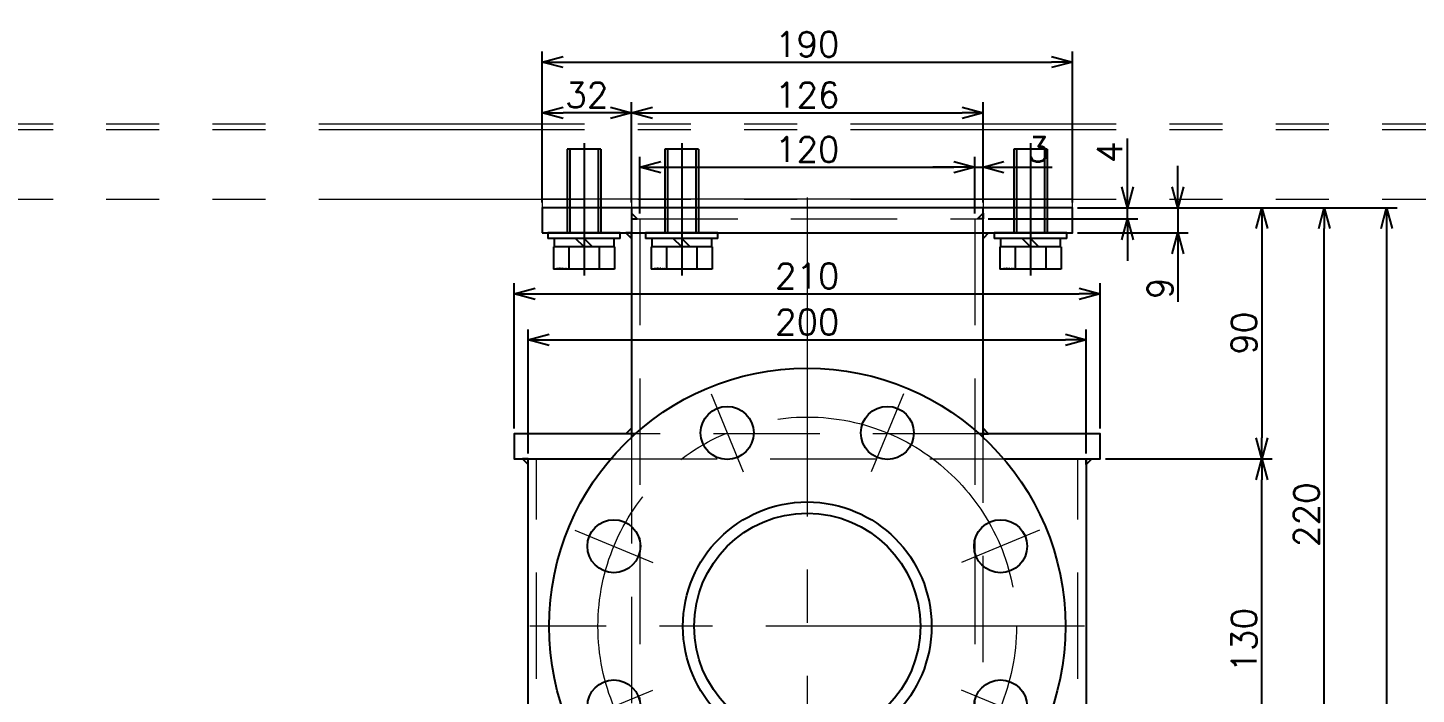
# Model space of a CAD drawing. Header units: millimetres. Extents: x -16130 to 36813, y -8099 to 27484.
# Drawn here: x 20295.2 to 20792.7, y 15809.6 to 16048.4 of the extents above; entities that cross this region are included whole.
import ezdxf

# ---------------------------------------------------------------- set-up
doc = ezdxf.new("R2010")
doc.units = ezdxf.units.MM
doc.header["$LTSCALE"] = 6
doc.header["$PDMODE"] = 99
doc.header["$PDSIZE"] = 1
for name, pattern in [('CENTER2', [28.575, 19.05, -3.175, 3.175, -3.175]), ('HIDDEN', [9.525, 6.35, -3.175]), ('PHANTOM2', [31.75, 15.875, -3.175, 3.175, -3.175, 3.175, -3.175])]:
    doc.linetypes.add(name, pattern=pattern)
for name, color, linetype, lineweight in [('04_HIDDEN', 2, 'HIDDEN', 13), ('05_CENTER', 4, 'CENTER2', 13), ('06_PHANTOM', 2, 'PHANTOM2', 13), ('08_DIM', 3, 'Continuous', 13)]:
    doc.layers.add(name, color=color, linetype=linetype, lineweight=lineweight)
doc.layers.add('10_DRAFT', color=8, linetype='Continuous', lineweight=0, plot=False)
doc.styles.add('KSS_TXT', font='txt.shx', dxfattribs={"bigfont": 'extfont2.shx'})
doc.styles.add('KSS_TXT_L', font='txt.shx', dxfattribs={"height": 3, "bigfont": 'extfont2.shx'})
doc.dimstyles.new('KSS_DIM', dxfattribs={"dimtxt": 3, "dimasz": 2.5, "dimexe": 1.25, "dimexo": 0.625, "dimtad": 1, "dimdsep": 46, "dimtxsty": 'KSS_TXT', "dimblk": 'OPEN30', "dimcen": 0, "dimazin": 2, "dimtfac": 0.75, "dimtmove": 0, "dimatfit": 3, "dimldrblk": 'OPEN30', "dimfxl": 1, "dimtolj": 1, "dimarcsym": 0})

# ---------------------------------------------------------------- blocks, each defined once
blk = doc.blocks.new('_Open30')
at = {"color": 0, "linetype": 'ByBlock', "lineweight": -2}
for p, q in [((-1, 0.268), (0, 0)), ((0, 0), (-1, -0.268)), ((0, 0), (-1, 0))]:
    blk.add_line(p, q, dxfattribs=at)
blk = doc.blocks.new('*D3521')
at = {"layer": '08_DIM', "color": 0, "lineweight": -2, "transparency": 16777216}
for p, q in [((20681.37, 15893.91), (20741.12, 15893.91)), ((20737.37, 15771.41), (20737.37, 15886.41)), ((20711.37, 15763.91), (20741.12, 15763.91))]:
    blk.add_line(p, q, dxfattribs=at)
at = {"layer": 'Defpoints', "color": 0, "transparency": 16777216}
for p in [(20679.49, 15893.91), (20737.37, 15893.91), (20709.49, 15763.91)]:
    blk.add_point(p, dxfattribs=at)
at = {"layer": '08_DIM', "color": 0, "lineweight": -2, "transparency": 16777216, "xscale": 7.5, "yscale": 7.5, "zscale": 7.5}
for p, rotation in [((20737.37, 15893.91), 90), ((20737.37, 15763.91), 270)]:
    blk.add_blockref('_Open30', p, dxfattribs=dict(at, rotation=rotation))
at = {"layer": '08_DIM', "color": 0, "transparency": 16777216, "insert": (20731, 15828.91), "char_height": 9, "attachment_point": 5, "rotation": 90, "style": 'KSS_TXT'}
blk.add_mtext('\\A1;130', dxfattribs=at)
blk = doc.blocks.new('*D3538')
at = {"layer": '08_DIM', "color": 0, "lineweight": -2, "transparency": 16777216}
for p, q in [((20634.49, 15981.78), (20634.49, 16002.17)), ((20637.49, 15985.78), (20637.49, 16002.17)), ((20626.99, 15998.42), (20619.49, 15998.42)), ((20634.49, 15998.42), (20637.49, 15998.42)), ((20644.99, 15998.42), (20662.24, 15998.42))]:
    blk.add_line(p, q, dxfattribs=at)
at = {"layer": 'Defpoints', "color": 0, "transparency": 16777216}
for p in [(20637.49, 15998.42), (20637.49, 15983.91), (20634.49, 15979.91)]:
    blk.add_point(p, dxfattribs=at)
at = {"layer": '08_DIM', "color": 0, "lineweight": -2, "transparency": 16777216, "xscale": 7.5, "yscale": 7.5, "zscale": 7.5}
blk.add_blockref('_Open30', (20634.49, 15998.42), dxfattribs=at)
at = {"layer": '08_DIM', "color": 0, "lineweight": -2, "transparency": 16777216, "xscale": 7.5, "yscale": 7.5, "zscale": 7.5, "rotation": 180}
blk.add_blockref('_Open30', (20637.49, 15998.42), dxfattribs=at)
at = {"layer": '08_DIM', "color": 0, "transparency": 16777216, "insert": (20657.37, 16004.8), "char_height": 9, "attachment_point": 5, "style": 'KSS_TXT'}
blk.add_mtext('\\A1;3', dxfattribs=at)
blk = doc.blocks.new('*D3548')
at = {"layer": '08_DIM', "color": 0, "lineweight": -2, "transparency": 16777216}
for p, q in [((20469.49, 15904.78), (20469.49, 15956.83)), ((20679.49, 15904.78), (20679.49, 15956.83)), ((20476.99, 15953.08), (20671.99, 15953.08))]:
    blk.add_line(p, q, dxfattribs=at)
at = {"layer": 'Defpoints', "color": 0, "transparency": 16777216}
for p in [(20679.49, 15953.08), (20469.49, 15902.91), (20679.49, 15902.91)]:
    blk.add_point(p, dxfattribs=at)
at = {"layer": '08_DIM', "color": 0, "lineweight": -2, "transparency": 16777216, "xscale": 7.5, "yscale": 7.5, "zscale": 7.5, "rotation": 180}
blk.add_blockref('_Open30', (20469.49, 15953.08), dxfattribs=at)
at = {"layer": '08_DIM', "color": 0, "lineweight": -2, "transparency": 16777216, "xscale": 7.5, "yscale": 7.5, "zscale": 7.5}
blk.add_blockref('_Open30', (20679.49, 15953.08), dxfattribs=at)
at = {"layer": '08_DIM', "color": 0, "transparency": 16777216, "insert": (20574.49, 15959.46), "char_height": 9, "attachment_point": 5, "style": 'KSS_TXT'}
blk.add_mtext('\\A1;210', dxfattribs=at)
blk = doc.blocks.new('*D3549')
at = {"layer": '08_DIM', "color": 0, "lineweight": -2, "transparency": 16777216}
for p, q in [((20691.37, 15983.91), (20741.12, 15983.91)), ((20737.37, 15976.41), (20737.37, 15901.41)), ((20681.37, 15893.91), (20741.12, 15893.91))]:
    blk.add_line(p, q, dxfattribs=at)
at = {"layer": 'Defpoints', "color": 0, "transparency": 16777216}
for p in [(20689.49, 15983.91), (20679.49, 15893.91), (20737.37, 15893.91)]:
    blk.add_point(p, dxfattribs=at)
at = {"layer": '08_DIM', "color": 0, "lineweight": -2, "transparency": 16777216, "xscale": 7.5, "yscale": 7.5, "zscale": 7.5}
for p, rotation in [((20737.37, 15983.91), 90), ((20737.37, 15893.91), 270)]:
    blk.add_blockref('_Open30', p, dxfattribs=dict(at, rotation=rotation))
at = {"layer": '08_DIM', "color": 0, "transparency": 16777216, "insert": (20731, 15938.91), "char_height": 9, "attachment_point": 5, "rotation": 90, "style": 'KSS_TXT'}
blk.add_mtext('\\A1;90', dxfattribs=at)
blk = doc.blocks.new('*D3550')
at = {"layer": '08_DIM', "color": 0, "lineweight": -2, "transparency": 16777216}
for p, q in [((20689.25, 15991.41), (20689.25, 16008.66)), ((20671.37, 15983.91), (20693, 15983.91)), ((20689.25, 15979.91), (20689.25, 15983.91)), ((20639.37, 15979.91), (20693, 15979.91)), ((20689.25, 15972.41), (20689.25, 15964.91))]:
    blk.add_line(p, q, dxfattribs=at)
at = {"layer": 'Defpoints', "color": 0, "transparency": 16777216}
for p in [(20669.49, 15983.91), (20689.25, 15983.91), (20637.49, 15979.91)]:
    blk.add_point(p, dxfattribs=at)
at = {"layer": '08_DIM', "color": 0, "lineweight": -2, "transparency": 16777216, "xscale": 7.5, "yscale": 7.5, "zscale": 7.5}
for p, rotation in [((20689.25, 15983.91), 270), ((20689.25, 15979.91), 90)]:
    blk.add_blockref('_Open30', p, dxfattribs=dict(at, rotation=rotation))
at = {"layer": '08_DIM', "color": 0, "transparency": 16777216, "insert": (20682.87, 16003.78), "char_height": 9, "attachment_point": 5, "rotation": 90, "style": 'KSS_TXT'}
blk.add_mtext('\\A1;4', dxfattribs=at)
blk = doc.blocks.new('*D3551')
at = {"layer": '08_DIM', "color": 0, "lineweight": -2, "transparency": 16777216}
for p, q in [((20707.28, 15991.41), (20707.28, 15998.91)), ((20671.37, 15983.91), (20711.03, 15983.91)), ((20707.28, 15983.91), (20707.28, 15974.91)), ((20671.37, 15974.91), (20711.03, 15974.91)), ((20707.28, 15967.41), (20707.28, 15950.16))]:
    blk.add_line(p, q, dxfattribs=at)
at = {"layer": 'Defpoints', "color": 0, "transparency": 16777216}
for p in [(20669.49, 15983.91), (20669.49, 15974.91), (20707.28, 15974.91)]:
    blk.add_point(p, dxfattribs=at)
at = {"layer": '08_DIM', "color": 0, "lineweight": -2, "transparency": 16777216, "xscale": 7.5, "yscale": 7.5, "zscale": 7.5}
for p, rotation in [((20707.28, 15983.91), 270), ((20707.28, 15974.91), 90)]:
    blk.add_blockref('_Open30', p, dxfattribs=dict(at, rotation=rotation))
at = {"layer": '08_DIM', "color": 0, "transparency": 16777216, "insert": (20700.91, 15955.03), "char_height": 9, "attachment_point": 5, "rotation": 90, "style": 'KSS_TXT'}
blk.add_mtext('\\A1;9', dxfattribs=at)
blk = doc.blocks.new('*D3555')
at = {"layer": '08_DIM', "color": 0, "lineweight": -2, "transparency": 16777216}
for p, q in [((20479.49, 15985.78), (20479.49, 16021.67)), ((20511.49, 15985.78), (20511.49, 16021.67)), ((20503.99, 16017.92), (20486.99, 16017.92))]:
    blk.add_line(p, q, dxfattribs=at)
at = {"layer": 'Defpoints', "color": 0, "transparency": 16777216}
for p in [(20479.49, 16017.92), (20479.49, 15983.91), (20511.49, 15983.91)]:
    blk.add_point(p, dxfattribs=at)
at = {"layer": '08_DIM', "color": 0, "lineweight": -2, "transparency": 16777216, "xscale": 7.5, "yscale": 7.5, "zscale": 7.5, "rotation": 180}
blk.add_blockref('_Open30', (20479.49, 16017.92), dxfattribs=at)
at = {"layer": '08_DIM', "color": 0, "lineweight": -2, "transparency": 16777216, "xscale": 7.5, "yscale": 7.5, "zscale": 7.5}
blk.add_blockref('_Open30', (20511.49, 16017.92), dxfattribs=at)
at = {"layer": '08_DIM', "color": 0, "transparency": 16777216, "insert": (20495.49, 16024.29), "char_height": 9, "attachment_point": 5, "style": 'KSS_TXT'}
blk.add_mtext('\\A1;32', dxfattribs=at)
blk = doc.blocks.new('*D3556')
at = {"layer": '08_DIM', "color": 0, "lineweight": -2, "transparency": 16777216}
for p, q in [((20511.49, 15985.78), (20511.49, 16021.67)), ((20637.49, 15985.78), (20637.49, 16021.67)), ((20518.99, 16017.92), (20629.99, 16017.92))]:
    blk.add_line(p, q, dxfattribs=at)
at = {"layer": 'Defpoints', "color": 0, "transparency": 16777216}
for p in [(20637.49, 16017.92), (20511.49, 15983.91), (20637.49, 15983.91)]:
    blk.add_point(p, dxfattribs=at)
at = {"layer": '08_DIM', "color": 0, "lineweight": -2, "transparency": 16777216, "xscale": 7.5, "yscale": 7.5, "zscale": 7.5, "rotation": 180}
blk.add_blockref('_Open30', (20511.49, 16017.92), dxfattribs=at)
at = {"layer": '08_DIM', "color": 0, "lineweight": -2, "transparency": 16777216, "xscale": 7.5, "yscale": 7.5, "zscale": 7.5}
blk.add_blockref('_Open30', (20637.49, 16017.92), dxfattribs=at)
at = {"layer": '08_DIM', "color": 0, "transparency": 16777216, "insert": (20574.49, 16024.29), "char_height": 9, "attachment_point": 5, "style": 'KSS_TXT'}
blk.add_mtext('\\A1;126', dxfattribs=at)
blk = doc.blocks.new('A$C5CAA2BF1_1_1_1')
at = {"color": 0}
for p, q in [((-100, 330), (-100, 450)), ((100, 450), (100, 330)), ((-100, 312.2), (-100, 320)), ((100, 321), (100, 313.21)), ((-100, 313.2), (-67.5, 256.91)), ((100, 313.21), (67.5, 256.91))]:
    blk.add_line(p, q, dxfattribs=at)
at = {"color": 3}
blk.add_line((69.28, 260), (-69.28, 260), dxfattribs=at)
at = {"color": 0}
blk.add_lwpolyline([(-95, 531), (95, 531), (95, 540), (-95, 540)], close=True, dxfattribs=at)
for points in [[(63, 457.73), (63, 540), (-63, 540), (-63, 457.73)], [(-61.61, 459), (-105, 459), (-105, 450), (-70.4, 450)], [(70.4, 450), (105, 450), (105, 459), (61.61, 459)]]:
    blk.add_lwpolyline(points, dxfattribs=at)
at = {"color": 3}
for points in [[(-63, 536), (-61, 536), (-63, 538), (-63, 538)], [(63, 536), (61, 536), (63, 538), (63, 538)], [(-63, 531), (-65, 531), (-63, 529), (-63, 529)], [(63, 531), (65, 531), (63, 529), (63, 529)], [(-63, 459), (-65, 459), (-63, 461), (-63, 461)], [(63, 459), (65, 459), (63, 461), (63, 461)], [(-100, 450), (-102, 450), (-100, 448), (-100, 448)], [(100, 450), (102, 450), (100, 448), (100, 448)], [(-100, 329), (-102, 329), (-100, 331), (-100, 331)], [(100, 329), (102, 329), (100, 331), (100, 331)], [(-100, 320), (-102, 320), (-100, 318), (-100, 318)], [(100, 320), (102, 320), (100, 318), (100, 318)]]:
    blk.add_lwpolyline(points, close=True, dxfattribs=at)
for points in [[(-70.4, 329), (-135, 329), (-135, 320), (-61.61, 320)], [(61.61, 320), (135, 320), (135, 329), (70.4, 329)]]:
    blk.add_lwpolyline(points)
at = {"color": 0}
for centre, radius in [((0, 390), 92.5), ((-28.7, 459.29), 9.5), ((28.7, 459.29), 9.5), ((0, 390), 44.55), ((-69.29, 418.7), 9.5), ((0, 390), 40.55), ((69.29, 418.7), 9.5), ((-69.29, 361.3), 9.5), ((69.29, 361.3), 9.5), ((-28.7, 320.71), 9.5), ((28.7, 320.71), 9.5)]:
    blk.add_circle(centre, radius, dxfattribs=at)
at = {"layer": '04_HIDDEN'}
for p, q in [((-63, 536), (63, 536)), ((-60, 536), (-60, 320)), ((60, 536), (60, 320)), ((-97, 314.01), (-97, 450)), ((97, 314.01), (97, 450)), ((-100, 320), (-100, 329)), ((-70.4, 329), (70.4, 329)), ((100, 320), (100, 329)), ((-61.61, 320), (61.61, 320)), ((-97, 314.01), (-49.12, 231.07)), ((97, 314.01), (49.11, 231.07)), ((-67.5, 256.91), (-51.75, 229.63)), ((67.5, 256.91), (51.75, 229.63))]:
    blk.add_line(p, q, dxfattribs=at)
for points in [[(-63, 540), (-95, 540), (-95, 531), (-63, 531)], [(63, 540), (95, 540), (95, 531), (63, 531)]]:
    blk.add_lwpolyline(points, close=True, dxfattribs=at)
for points in [[(61.61, 459), (-61.61, 459)], [(-63, 457.73), (-63, 320), (63, 320), (63, 457.73)], [(-70.4, 450), (70.4, 450)]]:
    blk.add_lwpolyline(points, dxfattribs=at)
blk.add_arc((0, 140), 103.5, 60, 120, dxfattribs=at)
at = {"layer": '05_CENTER'}
for p, q in [((-80, 523.03), (-80, 547.72)), ((-45, 523.03), (-45, 547.72)), ((80, 523.03), (80, 547.72)), ((0, 543.68), (0, 135)), ((-34.49, 473.26), (-22.92, 445.32)), ((34.49, 473.26), (22.92, 445.32)), ((-83.26, 424.49), (-55.32, 412.92)), ((83.26, 424.49), (55.32, 412.92)), ((99.41, 390), (-99.41, 390)), ((-83.26, 355.51), (-55.32, 367.08)), ((83.26, 355.51), (55.32, 367.08)), ((-120, 335.64), (-120, 313.31)), ((-34.49, 306.74), (-22.92, 334.68)), ((34.49, 306.74), (22.92, 334.68)), ((120, 335.64), (120, 313.31))]:
    blk.add_line(p, q, dxfattribs=at)
blk.add_circle((0, 390), 75, dxfattribs=at)
at = {"layer": '10_DRAFT'}
blk.add_line((6, 140), (-6, 140), dxfattribs=at)
blk = doc.blocks.new('*D3725')
at = {"layer": '08_DIM', "color": 0, "lineweight": -2, "transparency": 16777216}
for p, q in [((20514.49, 15981.78), (20514.49, 16002.17)), ((20634.49, 15981.78), (20634.49, 16002.17)), ((20521.99, 15998.42), (20626.99, 15998.42))]:
    blk.add_line(p, q, dxfattribs=at)
at = {"layer": 'Defpoints', "color": 0, "transparency": 16777216}
for p in [(20634.49, 15998.42), (20514.49, 15979.91), (20634.49, 15979.91)]:
    blk.add_point(p, dxfattribs=at)
at = {"layer": '08_DIM', "color": 0, "lineweight": -2, "transparency": 16777216, "xscale": 7.5, "yscale": 7.5, "zscale": 7.5, "rotation": 180}
blk.add_blockref('_Open30', (20514.49, 15998.42), dxfattribs=at)
at = {"layer": '08_DIM', "color": 0, "lineweight": -2, "transparency": 16777216, "xscale": 7.5, "yscale": 7.5, "zscale": 7.5}
blk.add_blockref('_Open30', (20634.49, 15998.42), dxfattribs=at)
at = {"layer": '08_DIM', "color": 0, "transparency": 16777216, "insert": (20574.49, 16004.8), "char_height": 9, "attachment_point": 5, "style": 'KSS_TXT'}
blk.add_mtext('\\A1;120', dxfattribs=at)
blk = doc.blocks.new('*D3728')
at = {"layer": '08_DIM', "color": 0, "lineweight": -2, "transparency": 16777216}
for p, q in [((20671.37, 15983.91), (20785.86, 15983.91)), ((20782.11, 15976.41), (20782.11, 15591.41)), ((20717.15, 15583.91), (20785.86, 15583.91))]:
    blk.add_line(p, q, dxfattribs=at)
at = {"layer": 'Defpoints', "color": 0, "transparency": 16777216}
for p in [(20669.49, 15983.91), (20715.28, 15583.91), (20782.11, 15583.91)]:
    blk.add_point(p, dxfattribs=at)
at = {"layer": '08_DIM', "color": 0, "lineweight": -2, "transparency": 16777216, "xscale": 7.5, "yscale": 7.5, "zscale": 7.5}
for p, rotation in [((20782.11, 15983.91), 90), ((20782.11, 15583.91), 270)]:
    blk.add_blockref('_Open30', p, dxfattribs=dict(at, rotation=rotation))
at = {"layer": '08_DIM', "color": 0, "transparency": 16777216, "insert": (20775.73, 15783.91), "char_height": 9, "attachment_point": 5, "rotation": 90, "style": 'KSS_TXT'}
blk.add_mtext('\\A1;(400)', dxfattribs=at)
blk = doc.blocks.new('*D3729')
at = {"layer": '08_DIM', "color": 0, "lineweight": -2, "transparency": 16777216}
for p, q in [((20671.37, 15983.91), (20763.53, 15983.91)), ((20759.78, 15771.41), (20759.78, 15976.41)), ((20711.37, 15763.91), (20763.53, 15763.91))]:
    blk.add_line(p, q, dxfattribs=at)
at = {"layer": 'Defpoints', "color": 0, "transparency": 16777216}
for p in [(20669.49, 15983.91), (20759.78, 15983.91), (20709.49, 15763.91)]:
    blk.add_point(p, dxfattribs=at)
at = {"layer": '08_DIM', "color": 0, "lineweight": -2, "transparency": 16777216, "xscale": 7.5, "yscale": 7.5, "zscale": 7.5}
for p, rotation in [((20759.78, 15983.91), 90), ((20759.78, 15763.91), 270)]:
    blk.add_blockref('_Open30', p, dxfattribs=dict(at, rotation=rotation))
at = {"layer": '08_DIM', "color": 0, "transparency": 16777216, "insert": (20753.41, 15873.91), "char_height": 9, "attachment_point": 5, "rotation": 90, "style": 'KSS_TXT'}
blk.add_mtext('\\A1;220', dxfattribs=at)
blk = doc.blocks.new('*D3730')
at = {"layer": '08_DIM', "color": 0, "lineweight": -2, "transparency": 16777216}
for p, q in [((20474.49, 15895.78), (20474.49, 15940.32)), ((20674.49, 15895.78), (20674.49, 15940.32)), ((20481.99, 15936.57), (20666.99, 15936.57))]:
    blk.add_line(p, q, dxfattribs=at)
at = {"layer": 'Defpoints', "color": 0, "transparency": 16777216}
for p in [(20674.49, 15936.57), (20474.49, 15893.91), (20674.49, 15893.91)]:
    blk.add_point(p, dxfattribs=at)
at = {"layer": '08_DIM', "color": 0, "lineweight": -2, "transparency": 16777216, "xscale": 7.5, "yscale": 7.5, "zscale": 7.5, "rotation": 180}
blk.add_blockref('_Open30', (20474.49, 15936.57), dxfattribs=at)
at = {"layer": '08_DIM', "color": 0, "lineweight": -2, "transparency": 16777216, "xscale": 7.5, "yscale": 7.5, "zscale": 7.5}
blk.add_blockref('_Open30', (20674.49, 15936.57), dxfattribs=at)
at = {"layer": '08_DIM', "color": 0, "transparency": 16777216, "insert": (20574.49, 15942.95), "char_height": 9, "attachment_point": 5, "style": 'KSS_TXT'}
blk.add_mtext('\\A1;200', dxfattribs=at)
blk = doc.blocks.new('*D3745')
at = {"layer": '08_DIM', "color": 0, "lineweight": -2, "transparency": 16777216}
for p, q in [((20479.49, 15985.78), (20479.49, 16039.84)), ((20669.49, 15985.78), (20669.49, 16039.84)), ((20486.99, 16036.09), (20661.99, 16036.09))]:
    blk.add_line(p, q, dxfattribs=at)
at = {"layer": 'Defpoints', "color": 0, "transparency": 16777216}
for p in [(20669.49, 16036.09), (20479.49, 15983.91), (20669.49, 15983.91)]:
    blk.add_point(p, dxfattribs=at)
at = {"layer": '08_DIM', "color": 0, "lineweight": -2, "transparency": 16777216, "xscale": 7.5, "yscale": 7.5, "zscale": 7.5, "rotation": 180}
blk.add_blockref('_Open30', (20479.49, 16036.09), dxfattribs=at)
at = {"layer": '08_DIM', "color": 0, "lineweight": -2, "transparency": 16777216, "xscale": 7.5, "yscale": 7.5, "zscale": 7.5}
blk.add_blockref('_Open30', (20669.49, 16036.09), dxfattribs=at)
at = {"layer": '08_DIM', "color": 0, "transparency": 16777216, "insert": (20574.49, 16042.46), "char_height": 9, "attachment_point": 5, "style": 'KSS_TXT'}
blk.add_mtext('\\A1;190', dxfattribs=at)
blk = doc.blocks.new('A$C684D1FE3')
at = {"color": 3}
blk.add_lwpolyline([(-15, 0), (175, 0), (175, 3), (-15, 3)], close=True, dxfattribs=at)
at = {"layer": '05_CENTER'}
for p, q in [((0, -4.55), (0, 7.43)), ((35, -4.55), (35, 7.43)), ((160, -4.55), (160, 7.43))]:
    blk.add_line(p, q, dxfattribs=at)
at = {"layer": '08_DIM'}
for p, q in [((17, 3), (17, 0)), ((143, 3), (143, 0))]:
    blk.add_line(p, q, dxfattribs=at)
blk = doc.blocks.new('A$C1819430B_1_1_1')
at = {"color": 0, "linetype": 'CENTER2'}
blk.add_line((0, -32.11), (0, 15.28), dxfattribs=at)
at = {"color": 0}
for p, q in [((-10.97, 13), (10.97, 13)), ((-10.97, 5), (-10.97, 13)), ((-5.48, 5), (-5.48, 13)), ((5.48, 5), (5.48, 13)), ((10.97, 5), (10.97, 13)), ((-10.97, 5), (10.97, 5)), ((-10.75, 5), (-10.75, 2)), ((0, 2), (-3, 5)), ((0, 5), (3, 2)), ((10.75, 2), (10.75, 5)), ((-13, 2), (13, 2)), ((-13, 2), (-13, 0)), ((-13, 0), (13, 0)), ((13, 0), (13, 2))]:
    blk.add_line(p, q, dxfattribs=at)
at = {"color": 0, "linetype": 'HIDDEN'}
for p, q in [((-6, -30), (-6, 0)), ((-5.05, -30), (-5.05, 0)), ((5.05, -30), (5.05, 0)), ((6, -30), (6, 0)), ((-6, -30), (6, -30))]:
    blk.add_line(p, q, dxfattribs=at)
at = {"layer": '10_DRAFT', "style": 'KSS_TXT_L'}
blk.add_text('BT-M12x35L,SW,PW', height=0.3, dxfattribs=at).set_placement((6.07, 12.66))

msp = doc.modelspace()

# ---------------------------------------------------------------- linework, layer by layer
at = {"layer": '06_PHANTOM'}
for p, q in [((19065.95282, 16013.90756), (21592.93527, 16013.90756)), ((19065.95282, 16011.90756), (21592.93527, 16011.90756)), ((19065.95282, 15986.90756), (21592.93527, 15986.90756))]:
    msp.add_line(p, q, dxfattribs=at)

# ---------------------------------------------------------------- block references
at = {"rotation": 180}
for p in [(20494.49109, 15974.90706), (20529.49108, 15974.90706), (20654.49108, 15974.90706)]:
    msp.add_blockref('A$C1819430B_1_1_1', p, dxfattribs=at)
msp.add_blockref('A$C5CAA2BF1_1_1_1', (20574.49109, 15443.90756))
at = {"layer": '08_DIM'}
msp.add_blockref('A$C684D1FE3', (20494.49109, 15983.90756), dxfattribs=at)

# ---------------------------------------------------------------- dimensions: what is measured, and where the dimension line sits
for base, p1, p2, picture, middle in [((20669.49108, 16036.08887), (20479.49109, 15983.90756), (20669.49108, 15983.90756), '*D3745', (20574.49108, 16042.46387)), ((20479.49109, 16017.91763), (20511.49109, 15983.90756), (20479.49109, 15983.90756), '*D3555', (20495.49109, 16024.29263)), ((20637.49109, 16017.91763), (20511.49109, 15983.90756), (20637.49109, 15983.90756), '*D3556', (20574.49109, 16024.29263)), ((20637.49109, 15998.42096), (20634.49109, 15979.90756), (20637.49109, 15983.90756), '*D3538', (20657.36609, 16004.79596)), ((20679.49101, 15953.08498), (20469.49101, 15902.90756), (20679.49101, 15902.90756), '*D3548', (20574.49101, 15959.45998)), ((20674.49101, 15936.5723), (20474.49101, 15893.90756), (20674.49101, 15893.90756), '*D3730', (20574.49101, 15942.9473))]:
    dim = msp.add_linear_dim(base=base, p1=p1, p2=p2, dimstyle='KSS_DIM', override={"dimscale": 3}, dxfattribs=at)
    dim.commit()
    dim.dimension.update_dxf_attribs({"geometry": picture, "text_midpoint": middle})
for base, p1, p2, angle, picture, middle in [((20634.49109, 15998.42096), (20514.49109, 15979.90756), (20634.49109, 15979.90756), 180, '*D3725', (20574.49109, 16004.79596)), ((20689.2453, 15983.90756), (20637.49109, 15979.90756), (20669.49108, 15983.90756), 90, '*D3550', (20682.8703, 16003.78256)), ((20707.28006, 15974.90706), (20669.49108, 15983.90756), (20669.49108, 15974.90706), 90, '*D3551', (20700.90506, 15955.03206)), ((20759.78252, 15983.90756), (20709.49087, 15763.90756), (20669.49108, 15983.90756), 90, '*D3729', (20753.40752, 15873.90756)), ((20737.37064, 15893.90756), (20689.49109, 15983.90756), (20679.49101, 15893.90756), 90, '*D3549', (20730.99564, 15938.90756)), ((20737.37064, 15893.90756), (20709.49087, 15763.90756), (20679.49101, 15893.90756), 270, '*D3521', (20730.99564, 15828.90756))]:
    dim = msp.add_linear_dim(base=base, p1=p1, p2=p2, angle=angle, dimstyle='KSS_DIM', override={"dimscale": 3}, dxfattribs=at)
    dim.commit()
    dim.dimension.update_dxf_attribs({"geometry": picture, "text_midpoint": middle})
dim = msp.add_linear_dim(base=(20782.10895, 15583.90756), p1=(20669.49108, 15983.90756), p2=(20715.27643, 15583.90756), angle=90, text='(<>)', dimstyle='KSS_DIM', override={"dimscale": 3}, dxfattribs=at)
dim.commit()
dim.dimension.update_dxf_attribs({"geometry": '*D3728', "text_midpoint": (20775.73395, 15783.90756)})

doc.saveas('drawing.dxf')
